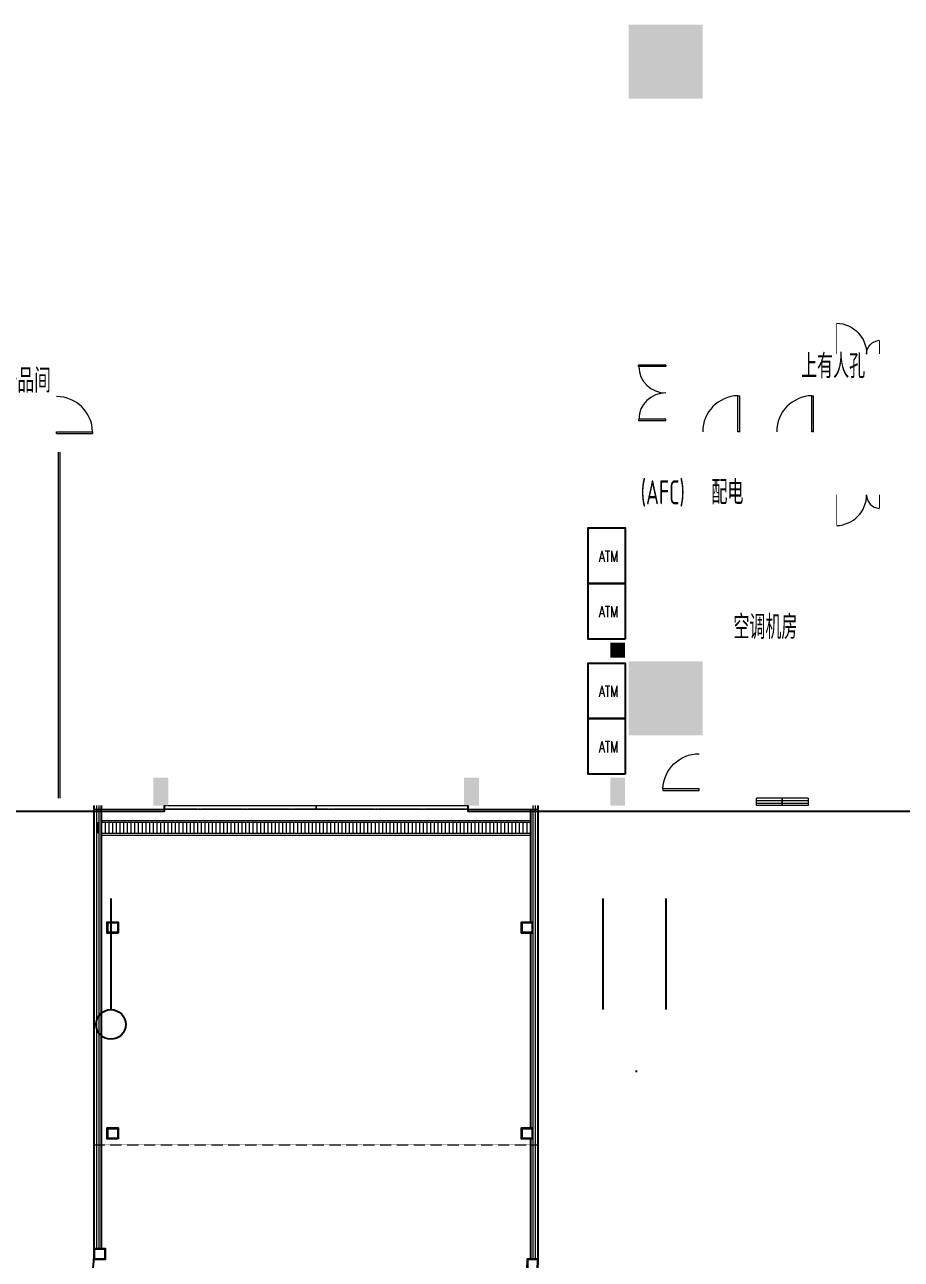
# Model space of a CAD drawing. Header units: millimetres. Extents: x 395197 to 699875, y 745 to 708816.
# Drawn here: x 587722 to 611423, y 481992 to 515354 of the extents above; entities that cross this region are included whole.
import ezdxf

# ---------------------------------------------------------------- set-up
doc = ezdxf.new("R2010")
doc.units = ezdxf.units.MM
doc.linetypes.add('_DASH', pattern=[0.6, 0.4, -0.2])
doc.linetypes.add('DASH', pattern=[0.35, 0.25, -0.1])
for name, color, linetype, lineweight in [('A-STRS', 50, 'Continuous', 9), ('C-NAME', 13, 'Continuous', 9), ('I-TEXT', 4, 'Continuous', 9), ('STAIR', 2, 'Continuous', 9), ('填充', 252, 'Continuous', 9), ('建-柱-平面-混凝土柱', 6, 'Continuous', 9), ('建-窗扇', 252, 'Continuous', 9), ('栏杆', 2, 'Continuous', 5)]:
    doc.layers.add(name, color=color, linetype=linetype, lineweight=lineweight)
for name, color, linetype in [('C-DIMS', 4, 'Continuous'), ('I-FURN', 30, 'Continuous'), ('尺寸标注层', 4, 'Continuous'), ('建-楼面-完成面', 95, 'Continuous'), ('粗实线层', 7, 'Continuous'), ('轴网$0$龙阳路站平剖面图0625$0$A-STRS', 50, 'Continuous')]:
    doc.layers.add(name, color=color, linetype=linetype)
doc.styles.add('ECADI', font='hzs.shx', dxfattribs={"width": 0.7, "bigfont": 'hztxt.shx'})
doc.styles.add('hztxt', font='TXT1', dxfattribs={"width": 0.8, "height": 300, "bigfont": 'HZTXT1'})
doc.styles.add('XD2008', font='xd-hzs.shx', dxfattribs={"width": 0.7, "bigfont": 'xd-hztxt.shx'})

# ---------------------------------------------------------------- blocks, each defined once
blk = doc.blocks.new('$DorLib2D$00000001')
for p, q in [((0.45, 0.975), (0.5, 0.975)), ((0.45, 0), (0.45, 0.975)), ((0.5, 0), (0.5, 0.975)), ((0.5, 0), (0.45, 0))]:
    blk.add_line(p, q)
at = {"lineweight": 13}
blk.add_arc((0.475, 0), 0.975, 91.4693, 180, dxfattribs=at)
blk = doc.blocks.new('$DORLIB2D$00000025')
at = {"const_width": 0.02}
for points in [[(0.481, -0.001), (0.481, 0.691)], [(-0.481, 0.001), (-0.481, 0.308)]]:
    blk.add_lwpolyline(points, dxfattribs=at)
for centre, radius, start, end in [((0.505, -0.002), 0.699, 91.9397, 179.7238), ((-0.501, 0.003), 0.307, 359.7899, 85.7508)]:
    blk.add_arc(centre, radius, start, end)
blk = doc.blocks.new('$DorLib2D$00000002')
for p, q in [((-0.5, 0), (-0.5, 0.4875)), ((-0.475, 0.4875), (-0.5, 0.4875)), ((-0.475, 0), (-0.475, 0.4875)), ((0.475, 0), (0.475, 0.4875)), ((0.475, 0.4875), (0.5, 0.4875)), ((0.5, 0), (0.5, 0.4875)), ((-0.5, 0), (-0.475, 0)), ((0.5, 0), (0.475, 0))]:
    blk.add_line(p, q)
at = {"lineweight": 13}
for centre, start, end in [((-0.4875, 0), 0, 88.53072), ((0.4875, 0), 91.46928, 180)]:
    blk.add_arc(centre, 0.4875, start, end, dxfattribs=at)
blk = doc.blocks.new('_FZH')
blk.add_solid([(-0.5, -0.5), (0.5, -0.5), (-0.5, 0.5), (0.5, 0.5)])
blk = doc.blocks.new('$WINLIB2D$00000001')
for p, q in [((-0.5, 0.5), (0.5, 0.5)), ((-0.5, 0.5), (-0.5, -0.5)), ((0.5, -0.5), (0.5, 0.5)), ((0.5, 0.167), (-0.5, 0.167)), ((0.5, -0.167), (-0.5, -0.167)), ((-0.5, -0.5), (0.5, -0.5))]:
    blk.add_line(p, q)
blk = doc.blocks.new('ATM')
at = {"layer": 'I-FURN'}
blk.add_lwpolyline([(1000, -1500), (0, -1500), (0, 0), (1000, 0)], close=True, dxfattribs=at)
at = {"layer": 'I-TEXT', "style": 'hztxt', "width": 0.7}
blk.add_text('ATM', height=300, rotation=360, dxfattribs=at).set_placement((293, -913))
blk = doc.blocks.new('A$C0E8B2CE3')
at = {"layer": '粗实线层'}
for points in [[(-150, -150), (150, -150), (150, 150), (-150, 150)], [(-138, -138), (138, -138), (138, 138), (-138, 138)]]:
    blk.add_lwpolyline(points, close=True, dxfattribs=at)

msp = doc.modelspace()

# ---------------------------------------------------------------- hatches: boundary and pattern name
at = {"layer": 'A-STRS'}
h = msp.add_hatch(dxfattribs=at)
h.set_pattern_fill('_USER', color=8, scale=100, angle=90, style=0, pattern_type=0)
h.set_pattern_definition([(90, (589603.21, 493504.32), (-100, 7e-13), [])])
h.paths.add_polyline_path([(595353, 493804), (589603, 493804), (589603, 493504), (595353, 493504)])
h = msp.add_hatch(dxfattribs=at)
h.set_pattern_fill('_USER', color=8, scale=100, angle=90, style=0, pattern_type=0)
h.set_pattern_definition([(90, (589603.21, 493504.32), (-100, 9e-11), [])])
h.paths.add_polyline_path([(595353, 493804), (589603, 493804), (589603, 493504), (595353, 493504)])
h = msp.add_hatch(dxfattribs=at)
h.set_pattern_fill('_USER', color=8, scale=100, angle=90, style=0, pattern_type=0)
h.set_pattern_definition([(90, (601603.21, 493504.32), (100, -7e-13), [])])
h.paths.add_polyline_path([(601403, 493504), (601403, 493804), (595328, 493804), (595345, 493504)])
h = msp.add_hatch(dxfattribs=at)
h.set_pattern_fill('_USER', color=8, scale=100, angle=90, style=0, pattern_type=0)
h.set_pattern_definition([(90, (601603.21, 493504.32), (100, -9e-11), [])])
h.paths.add_polyline_path([(601403, 493504), (601403, 493804), (595328, 493804), (595345, 493504)])

# ---------------------------------------------------------------- linework, layer by layer
at = {"layer": 'A-STRS', "color": 40}
for p, q in [((589603, 494154, 0), (601603, 494154, 0)), ((589603, 494154, 0), (601603, 494154, 0)), ((589803, 493854, 0), (601403, 493854, 0)), ((589803, 493854, 0), (601403, 493854, 0)), ((589803, 493804, 0), (601403, 493804, 0)), ((589803, 493804, 0), (601403, 493804, 0)), ((589803, 493504, 0), (601403, 493504, 0)), ((589803, 493504, 0), (601403, 493504, 0)), ((589803, 493454, 0), (601403, 493454, 0)), ((589803, 493454, 0), (601403, 493454, 0))]:
    msp.add_line(p, q, dxfattribs=at)
at = {"layer": 'C-DIMS'}
for p, q in [((590053, 491739, 0), (590053, 488739, 0)), ((603353, 491739, 0), (603353, 488739, 0)), ((605053, 491739, 0), (605053, 488739, 0))]:
    msp.add_line(p, q, dxfattribs=at)
msp.add_circle((590053, 488339, 0), 400, dxfattribs=at)
at = {"layer": 'STAIR'}
for p, q in [((589673, 482288, 0), (589673, 494254, 0)), ((589733, 482288, 0), (589733, 494254, 0)), ((601473, 482013, 0), (601473, 494254, 0)), ((601533, 482013, 0), (601533, 494254, 0))]:
    msp.add_line(p, q, dxfattribs=at)
for radius, start, end in [(14270, 359.936, 0.0009), (14330, 359.9315, 0.0008)]:
    msp.add_arc((587203, 482013, 0), radius, start, end, dxfattribs=at)
at = {"layer": '填充', "linetype": '_DASH'}
msp.add_line((589603, 485081, 0), (601603, 485081, 0), dxfattribs=at)
at = {"layer": '建-楼面-完成面', "elevation": 0}
for points in [[(587003, 494254), (587003, 494104), (591503, 494104), (591503, 494254)], [(588055, 494104), (591503, 494104), (591503, 494254)], [(599703, 494254), (599703, 494104), (667893, 494104), (667893, 494254)], [(599703, 494254), (599703, 494104), (603229, 494104)]]:
    msp.add_lwpolyline(points, dxfattribs=at)
at = {"layer": '建-窗扇', "linetype": 'DASH', "elevation": 0}
for points in [[(591503, 494254), (595603, 494254), (595603, 494154), (591503, 494154)], [(591503, 494254), (595603, 494254), (595603, 494154), (591503, 494154)], [(595603, 494254), (599703, 494254), (599703, 494154), (595603, 494154)], [(595603, 494254), (599703, 494254), (599703, 494154), (595603, 494154)]]:
    msp.add_lwpolyline(points, close=True, dxfattribs=at)
at = {"layer": '建-窗扇', "ltscale": 50, "elevation": 0}
msp.add_lwpolyline([(591603, 494254), (599603, 494254)], dxfattribs=at)
at = {"layer": '栏杆', "extrusion": (-3.37589e-06, -4.14449e-05, 1)}
for p, q in [((588634, 494454, 0), (588634, 503804, 0)), ((588684, 494454, 0), (588684, 503804, 0))]:
    msp.add_line(p, q, dxfattribs=at)
at = {"layer": '粗实线层'}
for p, q in [((589603, 482104, 0), (589603, 494254, 0)), ((589803, 482288, 0), (589803, 494254, 0)), ((601403, 491104, 0), (601403, 494154, 0)), ((601603, 482013, 0), (601603, 494254, 0)), ((601403, 485544, 0), (601403, 490804, 0)), ((601403, 482013, 0), (601403, 485244, 0))]:
    msp.add_line(p, q, dxfattribs=at)
at = {"layer": '粗实线层', "extrusion": (-1.05766e-06, 4.71534e-06, 1), "elevation": 1}
for points in [[(590253, 490804), (589953, 490804), (589953, 491104), (590253, 491104)], [(601453, 490804), (601153, 490804), (601153, 491104), (601453, 491104)], [(590239, 490819), (589968, 490819), (589968, 491090), (590239, 491090)], [(601439, 490819), (601168, 490819), (601168, 491090), (601439, 491090)], [(590253, 485244), (589953, 485244), (589953, 485544), (590253, 485544)], [(590239, 485259), (589968, 485259), (589968, 485530), (590239, 485530)], [(601453, 485244), (601153, 485244), (601153, 485544), (601453, 485544)], [(601439, 485259), (601168, 485259), (601168, 485530), (601439, 485530)]]:
    msp.add_lwpolyline(points, close=True, dxfattribs=at)
at = {"layer": '粗实线层'}
for centre, radius, start, end in [((587599, 482106, 0), 2005, 282.7597, 359.955), ((587203, 482013, 0), 14400, 282.6424, 0.0008), ((587203, 482013, 0), 14200, 359.9414, 0.0009)]:
    msp.add_arc(centre, radius, start, end, dxfattribs=at)
at = {"layer": '轴网$0$龙阳路站平剖面图0625$0$A-STRS', "color": 8, "linetype": 'DASH'}
msp.add_line((604255, 487095, 0), (604255, 487045, 0), dxfattribs=at)
msp.add_line((604255, 487095, 0), (604255, 487045, 0), dxfattribs=at)

# ---------------------------------------------------------------- block references
at = {"layer": 'I-FURN'}
for p in [(602953, 501754, 0), (602953, 500254, 0), (602953, 498104, 0), (602953, 496604, 0)]:
    msp.add_blockref('ATM', p, dxfattribs=at)
at = {"layer": '尺寸标注层', "extrusion": (1.05768e-06, -4.7154e-06, -1), "zscale": -0.9999999999999992, "rotation": 180.000572528132}
msp.add_blockref('A$C0E8B2CE3', (-589751, 482138, -1), dxfattribs=at)
at = {"layer": '尺寸标注层', "extrusion": (-1.05768e-06, 4.7154e-06, 1), "rotation": 358.8516255939175}
msp.add_blockref('A$C0E8B2CE3', (601453, 481847, 1), dxfattribs=at)
at = {"layer": '建-柱-平面-混凝土柱'}
for p, xscale, yscale, zscale, rotation in [((605053, 514354, 0), 1999.999999999935, 1999.999999999935, 1999.999999999935, 359.9999999999996), ((603753, 498454, 0), 399.9999999999866, 399.9999999999866, 399.9999999999866, 359.9999999999996), ((605053, 497154, 0), 1999.999999999935, 1999.999999999935, 1999.999999999935, 359.9999999999996), ((591403, 494629, 0), 399.9999999999866, 749.9999999999008, 750.0000000000023, 359.9999999999996), ((591403, 494629, 0), 399.9999999999864, 749.9999999999011, 750.0000000000019, 359.9999999996723), ((599803, 494629, 0), 399.9999999999866, 749.9999999999008, 750.0000000000023, 359.9999999999996), ((599803, 494629, 0), 399.9999999999864, 749.9999999999011, 750.0000000000019, 359.9999999996723), ((603753, 494629, 0), 399.9999999999866, 750.0000000004172, 750.0000000003489, 359.9999999999996)]:
    msp.add_blockref('_FZH', p, dxfattribs=dict(at, xscale=xscale, yscale=yscale, zscale=zscale, rotation=rotation))
at = {"layer": '建-窗扇', "zscale": 199.9999999999999}
for name, p, xscale, yscale, rotation in [('$DORLIB2D$00000025', (610253, 506454, 0), -1199.99999999996, 1199.99999999996, 359.9999999997218), ('$DorLib2D$00000002', (605053, 505404, 0), 1499.99999999988, 1499.99999999988, 90.00000000004877), ('$DorLib2D$00000001', (588584, 504804, 0), 1000.000000000186, 1000.000000000186, 270.0000000000588), ('$DorLib2D$00000001', (606553, 504354, 0), 1000.000000000045, 1000.000000000045, 359.9999999999996), ('$DorLib2D$00000001', (608553, 504354, 0), 1000.000000000045, 1000.000000000045, 359.9999999999996), ('$DORLIB2D$00000025', (610253, 502654, 0), 1199.999999999961, 1199.999999999961, 180.0000000000543), ('$DorLib2D$00000001', (605953, 495154, 0), -1000.000000000186, 1000.000000000186, 90.00000000005899), ('$WINLIB2D$00000001', (607853, 494354, 0), -700.0000000000467, 200.0000000002126, 359.9999999997218), ('$WINLIB2D$00000001', (608553, 494354, 0), -700.0000000000467, 200.0000000002126, 359.9999999997218)]:
    msp.add_blockref(name, p, dxfattribs=dict(at, xscale=xscale, yscale=yscale, rotation=rotation))

# ---------------------------------------------------------------- texts
at = {"layer": 'C-NAME', "color": 252, "style": 'XD2008', "width": 0.7}
for s, p in [('上有人孔', (608715, 505801, 0)), ('(AFC)', (604376, 502393, 0)), ('配电', (606290, 502393, 0)), ('空调机房', (606883, 498751, 0))]:
    msp.add_text(s, height=650, dxfattribs=at).set_placement(p)
at = {"layer": 'C-NAME', "style": 'ECADI', "width": 0.7}
msp.add_text('运营备品间', height=650, dxfattribs=at).set_placement((586157, 505412, 0))

doc.saveas('drawing.dxf')
